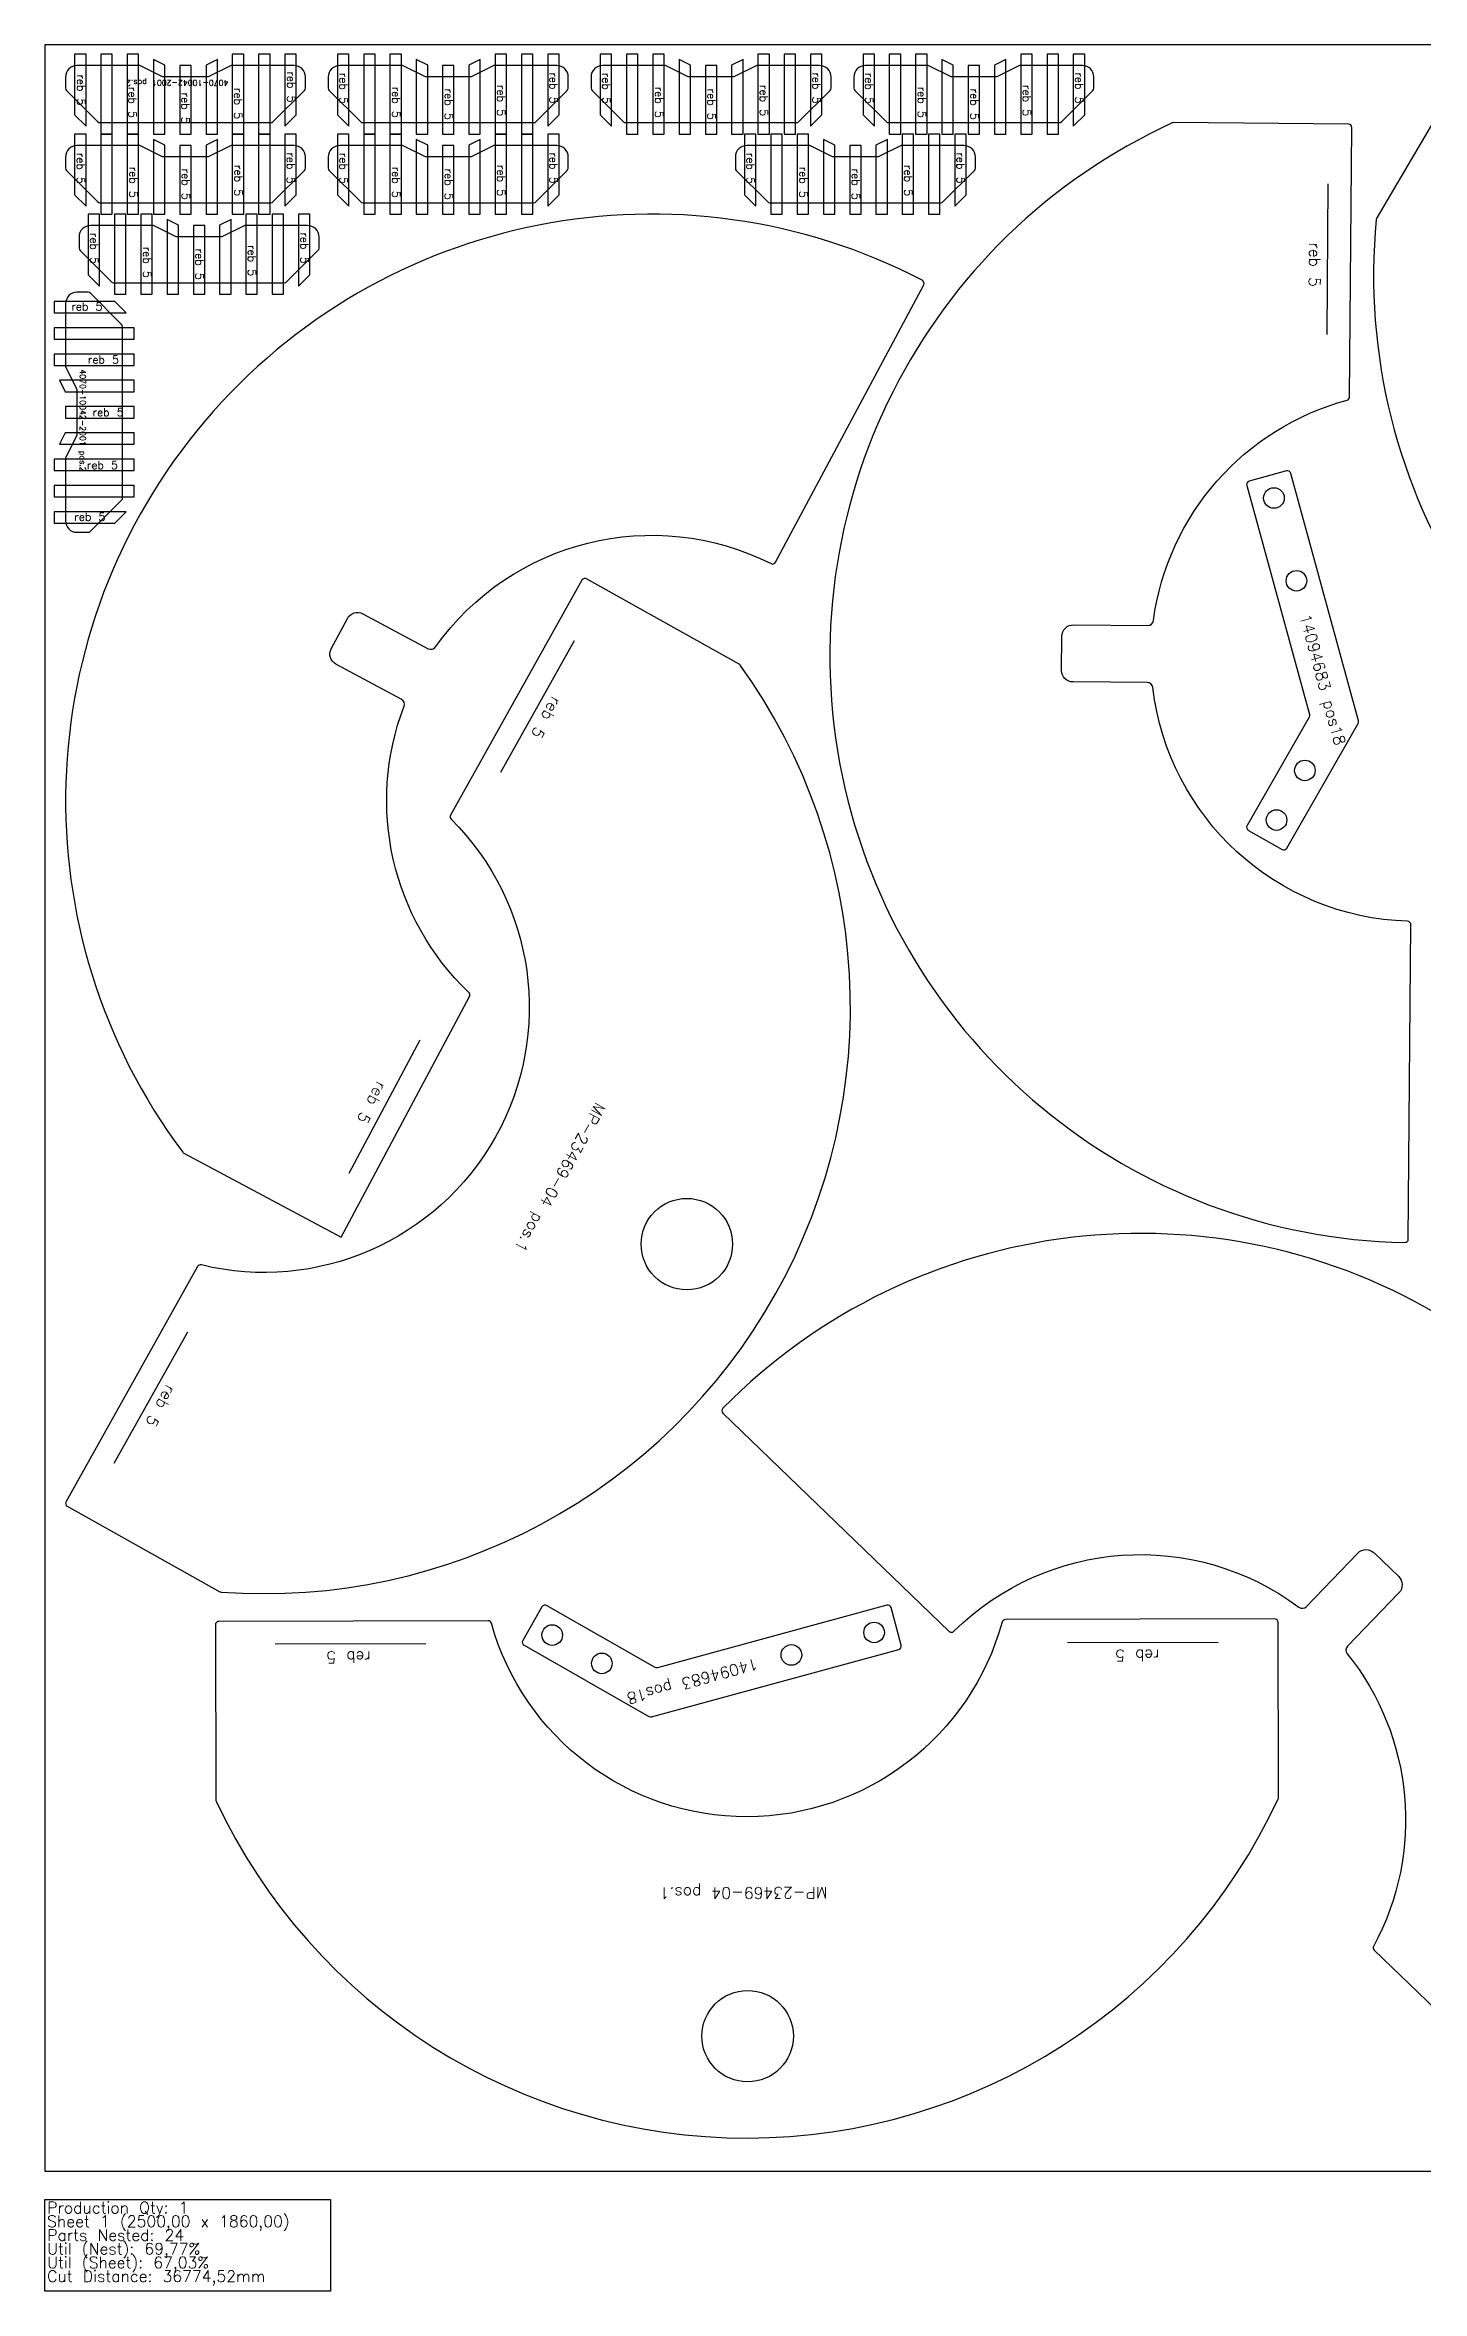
# Model space of a CAD drawing. Header units: millimetres. Extents: x 0 to 2500, y -105 to 1860.
# Drawn here: x 0 to 1205, y -105 to 1860 of the extents above; entities that cross this region are included whole.
import ezdxf

# ---------------------------------------------------------------- set-up
doc = ezdxf.new("R2010")
doc.units = ezdxf.units.MM
for name, color, linetype in [('14094683V0', 7, 'Continuous'), ('4070-10042-2001', 7, 'Continuous'), ('MP-23469-04', 7, 'Continuous'), ('Rebaixo', 7, 'Continuous'), ('sheet', 24, 'Continuous'), ('Stats', 7, 'Continuous'), ('Texto', 7, 'Continuous')]:
    doc.layers.add(name, color=color, linetype=linetype)
doc.styles.get("Standard").update_dxf_attribs({"font": 'txt.shx'})

msp = doc.modelspace()

# ---------------------------------------------------------------- linework, layer by layer
at = {"layer": '14094683V0', "color": 4}
for points in [[(1149.5, 1268.7), (1090.4, 1485.2, 0.414214), (1086.7, 1487.3), (1053.9, 1478.4, 0.414214), (1051.8, 1474.7), (1106.6, 1274.1, -0.198912), (1106.3, 1271.9), (1052.1, 1177, 0.414214), (1053.2, 1172.9), (1082.8, 1156.1, 0.414214), (1086.8, 1157.2), (1149.2, 1266.4, 0.198912)], [(530.8, 397.3), (747.3, 456.4, 0.414214), (749.4, 460.1), (740.5, 492.9, 0.414214), (736.8, 495), (536.2, 440.3, -0.198912), (534, 440.5), (439.1, 494.7, 0.414214), (435, 493.6), (418.2, 464.1, 0.414214), (419.3, 460), (528.5, 397.6, 0.198912)]]:
    msp.add_lwpolyline(points, format="xyb", close=True, dxfattribs=at)
for centre in [(1075.6, 1463.6), (1095.3, 1391.2), (1102.7, 1225.3), (1077.9, 1181.9), (444, 468.9), (725.7, 471.2), (487.4, 444.1), (653.3, 451.5)]:
    msp.add_circle(centre, 9, dxfattribs=at)
at = {"layer": '4070-10042-2001', "color": 6}
for points in [[(163, 1842), (143, 1832), (103, 1832), (83, 1842), (28, 1842, 0.414214), (18, 1832), (18, 1822.2, 0.198912), (18.9, 1820.1), (46.1, 1792.9, 0.198912), (48.2, 1792), (197.8, 1792, 0.198912), (199.9, 1792.9), (227.1, 1820.1, 0.198912), (228, 1822.2), (228, 1832, 0.414214), (218, 1842)], [(18, 1578.6), (28, 1558.6), (28, 1518.6), (18, 1498.6), (18, 1443.6, 0.414214), (28, 1433.6), (37.8, 1433.6, 0.198912), (39.9, 1434.5), (67.1, 1461.7, 0.198912), (68, 1463.9), (68, 1613.4, 0.198912), (67.1, 1615.5), (39.9, 1642.7, 0.198912), (37.8, 1643.6), (28, 1643.6, 0.414214), (18, 1633.6)]]:
    msp.add_lwpolyline(points, format="xyb", close=True, dxfattribs=at)
at = {"layer": '4070-10042-2001', "color": 240}
for points in [[(458, 1822.2), (458, 1832, 0.414214), (448, 1842), (393, 1842), (373, 1832), (333, 1832), (313, 1842), (258, 1842, 0.414214), (248, 1832), (248, 1822.2, 0.198912), (248.9, 1820.1), (276.1, 1792.9, 0.198912), (278.2, 1792), (427.8, 1792, 0.198912), (429.9, 1792.9), (457.1, 1820.1, 0.198912)], [(688, 1822.2), (688, 1832, 0.414214), (678, 1842), (623, 1842), (603, 1832), (563, 1832), (543, 1842), (488, 1842, 0.414214), (478, 1832), (478, 1822.2, 0.198912), (478.9, 1820.1), (506.1, 1792.9, 0.198912), (508.2, 1792), (657.8, 1792, 0.198912), (659.9, 1792.9), (687.1, 1820.1, 0.198912)], [(918, 1822.2), (918, 1832, 0.414214), (908, 1842), (853, 1842), (833, 1832), (793, 1832), (773, 1842), (718, 1842, 0.414214), (708, 1832), (708, 1822.2, 0.198912), (708.9, 1820.1), (736.1, 1792.9, 0.198912), (738.2, 1792), (887.8, 1792, 0.198912), (889.9, 1792.9), (917.1, 1820.1, 0.198912)], [(228, 1752.2), (228, 1762, 0.414214), (218, 1772), (163, 1772), (143, 1762), (103, 1762), (83, 1772), (28, 1772, 0.414214), (18, 1762), (18, 1752.2, 0.198912), (18.9, 1750.1), (46.1, 1722.9, 0.198912), (48.2, 1722), (197.8, 1722, 0.198912), (199.9, 1722.9), (227.1, 1750.1, 0.198912)], [(458, 1752.2), (458, 1762, 0.414214), (448, 1772), (393, 1772), (373, 1762), (333, 1762), (313, 1772), (258, 1772, 0.414214), (248, 1762), (248, 1752.2, 0.198912), (248.9, 1750.1), (276.1, 1722.9, 0.198912), (278.2, 1722), (427.8, 1722, 0.198912), (429.9, 1722.9), (457.1, 1750.1, 0.198912)], [(814.3, 1752.2), (814.3, 1762, 0.414214), (804.3, 1772), (749.3, 1772), (729.3, 1762), (689.3, 1762), (669.3, 1772), (614.3, 1772, 0.414214), (604.3, 1762), (604.3, 1752.2, 0.198912), (605.1, 1750.1), (632.4, 1722.9, 0.198912), (634.5, 1722), (784, 1722, 0.198912), (786.1, 1722.9), (813.4, 1750.1, 0.198912)], [(239.9, 1682.2), (239.9, 1692, 0.414214), (229.9, 1702), (174.9, 1702), (154.9, 1692), (114.9, 1692), (94.9, 1702), (39.9, 1702, 0.414214), (29.9, 1692), (29.9, 1682.2, 0.198912), (30.8, 1680.1), (58, 1652.9, 0.198912), (60.1, 1652), (209.7, 1652, 0.198912), (211.8, 1652.9), (239, 1680.1, 0.198912)]]:
    msp.add_lwpolyline(points, format="xyb", close=True, dxfattribs=at)
at = {"layer": 'MP-23469-04', "color": 4}
for points in [[(1165.6, 1708.7, 0.109772), (1165.2, 1707.4, 0.79775), (2114.8, 1392.9, 0.417376), (2113.8, 1397.1), (1876.9, 1536.8, 0.407374), (1872.8, 1535.8, -0.862481), (1451.7, 1718.4, 0.336778), (1450.4, 1721.8), (1247.4, 1841.5, 0.414214), (1243.3, 1840.4)], [(1193.2, 815.3), (1195.5, 1090.3, 0.407374), (1192.6, 1093.3, -0.370838), (969.6, 1297.8, 0.377509), (964.7, 1302.2), (899.8, 1302.7, -0.414214), (889.8, 1312.8), (890.1, 1342.8, -0.414214), (900.2, 1352.7), (965.1, 1352.2, 0.377509), (970.1, 1356.5, -0.301811), (1139.6, 1549.2, 0.336778), (1141.8, 1552.1), (1143.8, 1787.7, 0.414214), (1140.8, 1790.7), (987.8, 1792, 0.109772), (986.6, 1791.7, 0.79775), (1190.1, 812.3, 0.417376)], [(769.1, 1650.1, 0.417376), (767.8, 1654.1, 0.79775), (120.6, 891.4, 0.109772), (121.6, 890.5), (259.2, 817.1), (371.5, 1027.6, 0.336778), (371, 1031.1, -0.301811), (314.3, 1281.5, 0.377509), (311.9, 1287.7), (254.7, 1318.3, -0.414214), (250.6, 1331.8), (264.7, 1358.2, -0.414214), (278.2, 1362.4), (335.5, 1331.8, 0.377509), (341.9, 1333.3, -0.370838), (635.5, 1406.2, 0.407374), (639.5, 1407.4)], [(355.4, 1182.7, -0.759724), (136.9, 792.7, 0.336778), (133.6, 791.2), (18.5, 585.7, 0.414214), (19.6, 581.6), (153.1, 506.8, 0.109772), (154.4, 506.5, 0.636364), (608.6, 1317.4, 0.109772), (607.6, 1318.2), (474.1, 1393, 0.414214), (470, 1391.8), (354.9, 1186.3, 0.336778)], [(593.4, 663), (791.4, 472.1, 0.407374), (795.6, 472.2, -0.370838), (1097.4, 493.3, 0.377509), (1104, 493.9), (1149.1, 540.6, -0.414214), (1163.2, 540.8), (1184.8, 520, -0.414214), (1185, 505.9), (1140, 459.2, 0.377509), (1139.7, 452.6, -0.301811), (1162.9, 196.9, 0.336778), (1163.4, 193.3), (1333.1, 29.8, 0.414214), (1337.3, 29.9), (1443.5, 140, 0.109772), (1444.2, 141.1, 0.79775), (593.4, 667.3, 0.417376)], [(837.7, 480.3, -0.759724), (390.7, 479.2, 0.336778), (387.8, 481.4), (152.2, 480.9, 0.414214), (149.2, 477.9), (149.6, 324.9, 0.109772), (149.8, 323.6, 0.636364), (1079.3, 325.7, 0.109772), (1079.6, 327), (1079.2, 480, 0.414214), (1076.2, 483), (840.6, 482.5, 0.336778)]]:
    msp.add_lwpolyline(points, format="xyb", close=True, dxfattribs=at)
for centre in [(561.8, 810.9), (615, 118)]:
    msp.add_circle(centre, 40, dxfattribs=at)
at = {"layer": 'Rebaixo', "color": 4}
for p, q in [((1122.1, 1606.6), (1123.2, 1738.5)), ((399.1, 1223.8), (463.5, 1338.9)), ((328.2, 989.2), (266, 872.8)), ((124.7, 734), (60.2, 618.9)), ((333.5, 461.1), (201.6, 460.8)), ((895, 462.4), (1026.9, 462.7))]:
    msp.add_line(p, q, dxfattribs=at)
at = {"layer": 'Rebaixo', "color": 6}
for points in [[(26, 1851.9), (26, 1798.9), (36, 1788.9), (36, 1852), (28, 1852, 0.025047)], [(210, 1852), (210, 1788.9), (220, 1798.9), (220, 1851.9, 0.025047), (218, 1852)], [(8, 1625.6), (71.1, 1625.6), (61.1, 1635.6), (8.1, 1635.6, 0.025047), (8, 1633.6)], [(8.1, 1441.6), (61.1, 1441.6), (71.1, 1451.6), (8, 1451.6), (8, 1443.6, 0.025047)]]:
    msp.add_lwpolyline(points, format="xyb", close=True, dxfattribs=at)
for points in [[(49, 1852), (49, 1782), (59, 1782), (59, 1852)], [(72, 1852), (72, 1782), (82, 1782), (82, 1852)], [(95, 1847.2), (95, 1782), (105, 1782), (105, 1842.2)], [(141, 1842.2), (141, 1782), (151, 1782), (151, 1847.2)], [(164, 1852), (164, 1782), (174, 1782), (174, 1852)], [(187, 1852), (187, 1782), (197, 1782), (197, 1852)], [(118, 1842), (118, 1782), (128, 1782), (128, 1842)], [(8, 1602.6), (78, 1602.6), (78, 1612.6), (8, 1612.6)], [(8, 1579.6), (78, 1579.6), (78, 1589.6), (8, 1589.6)], [(17.8, 1556.6), (78, 1556.6), (78, 1566.6), (12.8, 1566.6)], [(18, 1533.6), (78, 1533.6), (78, 1543.6), (18, 1543.6)], [(12.8, 1510.6), (78, 1510.6), (78, 1520.6), (17.8, 1520.6)], [(8, 1487.6), (78, 1487.6), (78, 1497.6), (8, 1497.6)], [(8, 1464.6), (78, 1464.6), (78, 1474.6), (8, 1474.6)]]:
    msp.add_lwpolyline(points, close=True, dxfattribs=at)
at = {"layer": 'Rebaixo', "color": 240}
for points in [[(256, 1851.9), (256, 1798.9), (266, 1788.9), (266, 1852), (258, 1852, 0.025047)], [(450, 1798.9), (450, 1851.9, 0.025047), (448, 1852), (440, 1852), (440, 1788.9)], [(486, 1851.9), (486, 1798.9), (496, 1788.9), (496, 1852), (488, 1852, 0.025047)], [(680, 1798.9), (680, 1851.9, 0.025047), (678, 1852), (670, 1852), (670, 1788.9)], [(716, 1851.9), (716, 1798.9), (726, 1788.9), (726, 1852), (718, 1852, 0.025047)], [(910, 1798.9), (910, 1851.9, 0.025047), (908, 1852), (900, 1852), (900, 1788.9)], [(26, 1781.9), (26, 1728.9), (36, 1718.9), (36, 1782), (28, 1782, 0.025047)], [(220, 1728.9), (220, 1781.9, 0.025047), (218, 1782), (210, 1782), (210, 1718.9)], [(256, 1781.9), (256, 1728.9), (266, 1718.9), (266, 1782), (258, 1782, 0.025047)], [(450, 1728.9), (450, 1781.9, 0.025047), (448, 1782), (440, 1782), (440, 1718.9)], [(612.3, 1781.9), (612.3, 1728.9), (622.3, 1718.9), (622.3, 1782), (614.3, 1782, 0.025047)], [(806.3, 1728.9), (806.3, 1781.9, 0.025047), (804.3, 1782), (796.3, 1782), (796.3, 1718.9)], [(37.9, 1711.9), (37.9, 1658.9), (47.9, 1648.9), (47.9, 1712), (39.9, 1712, 0.025047)], [(231.9, 1658.9), (231.9, 1711.9, 0.025047), (229.9, 1712), (221.9, 1712), (221.9, 1648.9)]]:
    msp.add_lwpolyline(points, format="xyb", close=True, dxfattribs=at)
for points in [[(279, 1852), (279, 1782), (289, 1782), (289, 1852)], [(302, 1852), (302, 1782), (312, 1782), (312, 1852)], [(325, 1847.2), (325, 1782), (335, 1782), (335, 1842.2)], [(381, 1782), (381, 1847.2), (371, 1842.2), (371, 1782)], [(404, 1782), (404, 1852), (394, 1852), (394, 1782)], [(427, 1782), (427, 1852), (417, 1852), (417, 1782)], [(509, 1852), (509, 1782), (519, 1782), (519, 1852)], [(532, 1852), (532, 1782), (542, 1782), (542, 1852)], [(555, 1847.2), (555, 1782), (565, 1782), (565, 1842.2)], [(611, 1782), (611, 1847.2), (601, 1842.2), (601, 1782)], [(634, 1782), (634, 1852), (624, 1852), (624, 1782)], [(657, 1782), (657, 1852), (647, 1852), (647, 1782)], [(739, 1852), (739, 1782), (749, 1782), (749, 1852)], [(762, 1852), (762, 1782), (772, 1782), (772, 1852)], [(785, 1847.2), (785, 1782), (795, 1782), (795, 1842.2)], [(841, 1782), (841, 1847.2), (831, 1842.2), (831, 1782)], [(864, 1782), (864, 1852), (854, 1852), (854, 1782)], [(887, 1782), (887, 1852), (877, 1852), (877, 1782)], [(348, 1842), (348, 1782), (358, 1782), (358, 1842)], [(578, 1842), (578, 1782), (588, 1782), (588, 1842)], [(808, 1842), (808, 1782), (818, 1782), (818, 1842)], [(49, 1782), (49, 1712), (59, 1712), (59, 1782)], [(72, 1782), (72, 1712), (82, 1712), (82, 1782)], [(95, 1777.2), (95, 1712), (105, 1712), (105, 1772.2)], [(118, 1772), (118, 1712), (128, 1712), (128, 1772)], [(151, 1712), (151, 1777.2), (141, 1772.2), (141, 1712)], [(174, 1712), (174, 1782), (164, 1782), (164, 1712)], [(197, 1712), (197, 1782), (187, 1782), (187, 1712)], [(279, 1782), (279, 1712), (289, 1712), (289, 1782)], [(302, 1782), (302, 1712), (312, 1712), (312, 1782)], [(325, 1777.2), (325, 1712), (335, 1712), (335, 1772.2)], [(348, 1772), (348, 1712), (358, 1712), (358, 1772)], [(381, 1712), (381, 1777.2), (371, 1772.2), (371, 1712)], [(404, 1712), (404, 1782), (394, 1782), (394, 1712)], [(427, 1712), (427, 1782), (417, 1782), (417, 1712)], [(635.3, 1782), (635.3, 1712), (645.3, 1712), (645.3, 1782)], [(658.3, 1782), (658.3, 1712), (668.3, 1712), (668.3, 1782)], [(681.3, 1777.2), (681.3, 1712), (691.3, 1712), (691.3, 1772.2)], [(704.3, 1772), (704.3, 1712), (714.3, 1712), (714.3, 1772)], [(737.3, 1712), (737.3, 1777.2), (727.3, 1772.2), (727.3, 1712)], [(760.3, 1712), (760.3, 1782), (750.3, 1782), (750.3, 1712)], [(783.3, 1712), (783.3, 1782), (773.3, 1782), (773.3, 1712)], [(60.9, 1712), (60.9, 1642), (70.9, 1642), (70.9, 1712)], [(83.9, 1712), (83.9, 1642), (93.9, 1642), (93.9, 1712)], [(185.9, 1642), (185.9, 1712), (175.9, 1712), (175.9, 1642)], [(208.9, 1642), (208.9, 1712), (198.9, 1712), (198.9, 1642)], [(106.9, 1707.2), (106.9, 1642), (116.9, 1642), (116.9, 1702.2)], [(129.9, 1702), (129.9, 1642), (139.9, 1642), (139.9, 1702)], [(162.9, 1642), (162.9, 1707.2), (152.9, 1702.2), (152.9, 1642)]]:
    msp.add_lwpolyline(points, close=True, dxfattribs=at)
at = {"layer": 'sheet', "color": 7}
msp.add_lwpolyline([(0, 0), (2500, 0), (2500, 1860), (0, 1860)], close=True, dxfattribs=at)
at = {"layer": 'Stats', "color": 151}
msp.add_lwpolyline([(0, -25), (250, -25), (250, -105), (0, -105), (0, -25)], close=True, dxfattribs=at)

# ---------------------------------------------------------------- texts
at = {"layer": 'Rebaixo', "color": 4}
for rotation, p in [(269.5209, (1106.5, 1687.3)), (240.7446, (444.1, 1290.9)), (241.9027, (291, 954.2)), (240.7446, (106.7, 688.7)), (180.1317, (285.2, 454.5)), (180.1317, (975.5, 456.1))]:
    msp.add_text('reb 5', height=10, rotation=rotation, dxfattribs=at).set_placement(p)
at = {"layer": 'Rebaixo', "color": 6, "char_height": 7, "attachment_point": 1, "rotation": 270}
for insert in [(35.1, 1834.3), (219.1, 1836.9), (80.2, 1823.3), (126.5, 1818.3), (172.6, 1822.4)]:
    msp.add_mtext_dynamic_manual_height_columns('reb 5', width=37.123, gutter_width=12.5, heights=[0], dxfattribs=dict(at, insert=insert))
at = {"layer": 'Rebaixo', "color": 240, "char_height": 7, "attachment_point": 1, "rotation": 270}
for insert in [(264.8, 1835.6), (448.7, 1836), (494.8, 1835.6), (678.7, 1836), (724.8, 1835.6), (908.7, 1836), (311, 1823.5), (356.9, 1821.8), (402.8, 1825), (541, 1823.5), (586.9, 1821.8), (632.8, 1825), (771, 1823.5), (816.9, 1821.8), (862.8, 1825), (34.8, 1765.6), (81, 1753.5), (126.9, 1751.8), (172.8, 1755), (218.7, 1766), (264.8, 1765.6), (311, 1753.5), (356.9, 1751.8), (402.8, 1755), (448.7, 1766), (621.1, 1765.6), (667.3, 1753.5), (713.2, 1751.8), (759.1, 1755), (804.9, 1766), (46.7, 1695.6), (230.6, 1696), (92.9, 1683.5), (138.8, 1681.8), (184.7, 1685)]:
    msp.add_mtext_dynamic_manual_height_columns('reb 5', width=37.123, gutter_width=12.5, heights=[0], dxfattribs=dict(at, insert=insert))
at = {"layer": 'Rebaixo', "color": 6, "char_height": 7, "attachment_point": 1}
for insert in [(23.1, 1634.7), (37.6, 1588.2), (41.7, 1542.1), (36.7, 1495.9), (25.7, 1450.7)]:
    msp.add_mtext_dynamic_manual_height_columns('reb 5', width=37.123, gutter_width=12.5, heights=[0], dxfattribs=dict(at, insert=insert))
at = {"layer": 'Stats', "color": 60}
for s, p in [('Sheet 1 (2500,00 x 1860,00)', (2, -49)), ('Production Qty: 1', (2, -37)), ('Parts Nested: 24', (2, -61)), ('Util (Nest): 69,77%', (2, -73)), ('Util (Sheet): 67,03%', (2, -85)), ('Cut Distance: 36774,52mm', (2, -97))]:
    msp.add_text(s, height=10, dxfattribs=at).set_placement(p)
at = {"layer": 'Texto', "color": 6, "char_height": 5, "width": 98.923, "attachment_point": 1}
for insert, rotation in [((160.6, 1824.3), 180), ((35.7, 1576.2), 270)]:
    msp.add_mtext('4070-10042-2001 pos.2', dxfattribs=dict(at, insert=insert, rotation=rotation))
at = {"layer": 'Texto', "color": 6, "insert": (160.6, 1824.3), "char_height": 5, "attachment_point": 1, "rotation": 180}
msp.add_mtext_dynamic_manual_height_columns('4070-10042-2001 pos.2', width=98.923, gutter_width=12.5, heights=[0], dxfattribs=at)
at = {"layer": 'Texto', "color": 4, "char_height": 10, "attachment_point": 1}
for s, insert, width, rotation in [('14094683 pos18', (1107.6, 1363), 197.228, 285.2448), ('MP-23469-04 pos.1', (491.2, 930.9), 382.972, 240.7446), ('14094683 pos18', (625.1, 439.2), 197.228, 195.2448), ('MP-23469-04 pos.1', (685, 238.4), 382.972, 180.1317)]:
    msp.add_mtext(s, dxfattribs=dict(at, insert=insert, width=width, rotation=rotation))

doc.saveas('drawing.dxf')
